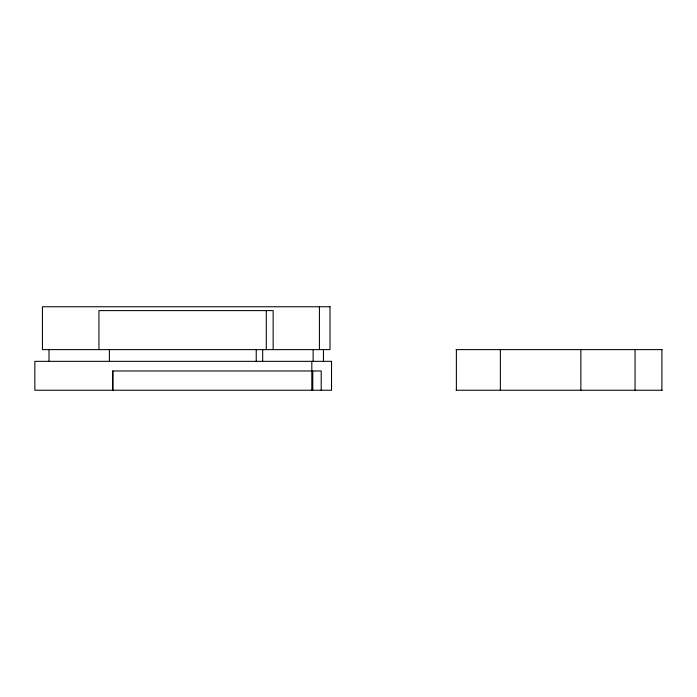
<?xml version="1.0" encoding="UTF-8"?>
<svg xmlns="http://www.w3.org/2000/svg" width="697" height="697" viewBox="0 0 697 697"><rect width="100%" height="100%" fill="white"/><g stroke="black" fill="none" stroke-linecap="round" stroke-linejoin="round"><path stroke-width="1.05" d="M456.126 349.615L662.15 349.615M311.82 370.978L112.644 370.978L112.644 390.242M312.517 370.978L321.212 370.978L321.212 390.242M456.126 390.242L662.15 390.242M661.889 349.615L661.889 390.242M635.054 349.615L635.054 390.242M580.862 349.615L580.862 390.242M500.368 349.615L500.368 390.242M456.378 349.615L456.378 390.242M323.452 349.615L323.452 361.342M319.426 306.758L319.426 349.615M313.136 349.615L313.136 361.342M312.761 370.978L312.761 390.242M311.82 361.342L311.82 390.242M273.146 349.615L273.146 310.609L98.93 310.609L98.93 349.615M266.298 310.609L266.298 349.615M262.673 349.615L262.673 361.342M256.235 349.615L256.235 361.342M112.931 370.978L112.931 390.242M109.403 349.615L109.403 361.342M48.999 349.615L48.999 361.342M330.003 306.758L42.447 306.758L42.447 349.615L330.003 349.615L330.003 306.758M331.528 361.342L34.85 361.342L34.85 390.242L331.528 390.242L331.528 361.342"/></g></svg>
